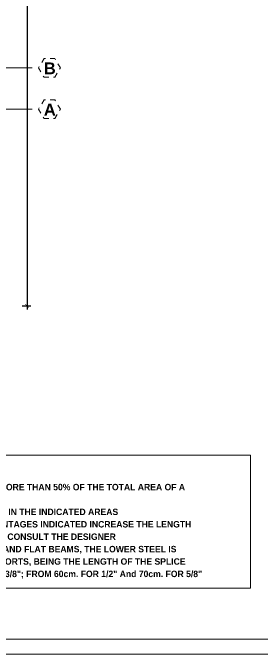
# Model space of a CAD drawing. Header units: millimetres. Extents: x -59 to 123, y 54 to 155.
# Drawn here: x 104.16 to 109.42, y 94.92 to 108.53 of the extents above; entities that cross this region are included whole.
import ezdxf

# ---------------------------------------------------------------- set-up
doc = ezdxf.new("R2010")
doc.units = ezdxf.units.MM
for name, pattern in [('ACAD_ISO02W100', [15, 12, -3]), ('CONTINUA', [0]), ('DASHED', [0.75, 0.5, -0.25])]:
    doc.linetypes.add(name, pattern=pattern)
doc.layers.get('0').update_dxf_attribs({"lineweight": 9})
doc.layers.get('Defpoints').update_dxf_attribs({"lineweight": 0})
doc.layers.add('A-COT', color=8, linetype='Continuous')
doc.layers.add('TEXTO', color=2, linetype='Continuous')
for name, color, linetype, lineweight in [('DET-CORTE', 86, 'Continuous', 50), ('EJES', 6, 'ACAD_ISO02W100', 5), ('PLUMA 2 NUEVA', 7, 'Continuous', 25)]:
    doc.layers.add(name, color=color, linetype=linetype, lineweight=lineweight)
doc.styles.get("Standard").update_dxf_attribs({"font": 'arial.ttf'})
doc.styles.add('STILUS', font='arial.ttf')
doc.styles.add('style1', font='arial.ttf', dxfattribs={"height": 0.1})
doc.dimstyles.new('luis1', dxfattribs={"dimtxt": 0.1, "dimasz": 0.08, "dimexe": 0.08, "dimexo": 0.08, "dimgap": 0.08, "dimtad": 2, "dimzin": 4, "dimdsep": 46, "dimtxsty": 'style1', "dimblk": 'ARCHTICK', "dimcen": 2, "dimdle": 0.08, "dimclrd": 256, "dimclre": 256, "dimclrt": 256, "dimadec": 0, "dimazin": 1, "dimtfac": 1, "dimtix": 1, "dimtmove": 0, "dimatfit": 3, "dimfxl": 1, "dimtolj": 1, "dimarcsym": 0})

# ---------------------------------------------------------------- blocks, each defined once
blk = doc.blocks.new('_ArchTick')
at = {"color": 0, "linetype": 'ByBlock', "const_width": 0.15}
blk.add_lwpolyline([(-0.5, -0.5), (0.5, 0.5)], dxfattribs=at)
blk = doc.blocks.new('*D836')
at = {"layer": 'A-COT', "linetype": 'Continuous', "lineweight": -2, "transparency": 16777216}
for p, q in [((104.357, 121.313), (104.537, 121.313)), ((104.457, 121.393), (104.457, 102.233)), ((104.357, 102.313), (104.537, 102.313))]:
    blk.add_line(p, q, dxfattribs=at)
at = {"layer": 'Defpoints', "color": 0, "linetype": 'CONTINUA', "transparency": 16777216}
for p in [(103.665, 121.313), (103.665, 102.313), (104.457, 102.313)]:
    blk.add_point(p, dxfattribs=at)
at = {"layer": 'A-COT', "linetype": 'CONTINUA', "lineweight": -2, "transparency": 16777216, "xscale": 0.08, "yscale": 0.08, "zscale": 0.08}
for p, rotation in [((104.457, 121.313), 90), ((104.457, 102.313), 270)]:
    blk.add_blockref('_ArchTick', p, dxfattribs=dict(at, rotation=rotation))
at = {"layer": 'A-COT', "linetype": 'CONTINUA', "lineweight": 5, "transparency": 16777216, "insert": (104.588, 111.813), "char_height": 0.1, "attachment_point": 5, "rotation": 90, "style": 'style1'}
blk.add_mtext('\\A1;19.00', dxfattribs=at)

msp = doc.modelspace()

# ---------------------------------------------------------------- linework, layer by layer
at = {"layer": 'Defpoints', "lineweight": 5, "ltscale": 0.5}
msp.add_lwpolyline([(78.8336, 94.9209), (123.0836, 94.9209), (123.0836, 124.7036), (78.8336, 124.7036)], close=True, dxfattribs=at)
at = {"layer": 'DET-CORTE', "lineweight": 5, "ltscale": 0.5}
msp.add_lwpolyline([(79.1516, 95.2389), (122.7657, 95.2389), (122.7657, 124.3856), (79.1516, 124.3856)], close=True, dxfattribs=at)
at = {"layer": 'EJES', "linetype": 'DASHED', "lineweight": 5, "ltscale": 1.5}
for p, q in [((100.4378, 107.3628), (104.702, 107.3628)), ((100.4378, 106.4867), (104.702, 106.4867))]:
    msp.add_line(p, q, dxfattribs=at)
at = {"layer": 'EJES', "lineweight": 5, "ltscale": 0.003}
for points in [[(105.0478, 107.1631), (105.163, 107.3628), (105.0478, 107.5624), (104.8173, 107.5624), (104.702, 107.3628), (104.8173, 107.1631)], [(105.0478, 106.2871), (105.163, 106.4867), (105.0478, 106.6863), (104.8173, 106.6863), (104.702, 106.4867), (104.8173, 106.2871)]]:
    msp.add_lwpolyline(points, close=True, dxfattribs=at)
at = {"layer": 'PLUMA 2 NUEVA', "lineweight": 5}
msp.add_lwpolyline([(101.8338, 99.1457), (109.1974, 99.1457), (109.1974, 96.3214), (101.8338, 96.3214)], close=True, dxfattribs=at)

# ---------------------------------------------------------------- texts
at = {"layer": 'EJES', "lineweight": 5, "char_height": 0.25, "width": 0.015384, "attachment_point": 2, "style": 'STILUS'}
for s, insert in [('{\\fArial|b1|i0|c0|p34;B}', (104.9396, 107.4768)), ('{\\fArial|b1|i0|c0|p34;A}', (104.9396, 106.6008))]:
    msp.add_mtext(s, dxfattribs=dict(at, insert=insert))
at = {"layer": 'TEXTO', "lineweight": 5, "insert": (102.043, 96.517), "char_height": 0.13637, "width": 19.374507, "attachment_point": 7, "line_spacing_factor": 1.158165}
msp.add_mtext('{\\fCentury Gothic|b1|i0|c0|p34;A:_ DO NOT SPLICE MORE THAN 50% OF THE TOTAL AREA OF A \\PSAME SECTION\\PB.- IF NOT EMPLOYED IN THE INDICATED AREAS\\POR WITH THE PERCENTAGES INDICATED INCREASE THE LENGTH\\PSPLICE EVEN 30% OR CONSULT THE DESIGNER\\PC.- FOR LIGHTENING AND FLAT BEAMS, THE LOWER STEEL IS\\PSPLICE ON THE SUPPORTS, BEING THE LENGTH OF THE SPLICE\\PEQUAL TO 50cm FOR 3/8"; FROM 60cm. FOR 1/2" And 70cm. FOR 5/8" }', dxfattribs=at)

# ---------------------------------------------------------------- dimensions: what is measured, and where the dimension line sits
at = {"layer": 'A-COT', "linetype": 'CONTINUA', "lineweight": 5}
dim = msp.add_linear_dim(base=(104.4573, 102.3128), p1=(103.6654, 121.3128), p2=(103.6654, 102.3128), angle=90, dimstyle='luis1', override={"dimfxl": 0.1, "dimfxlon": 1, "dimarcsym": 2}, dxfattribs=at)
dim.commit()
dim.dimension.update_dxf_attribs({"geometry": '*D836', "text_midpoint": (104.5884, 111.8128)})

doc.saveas('drawing.dxf')
